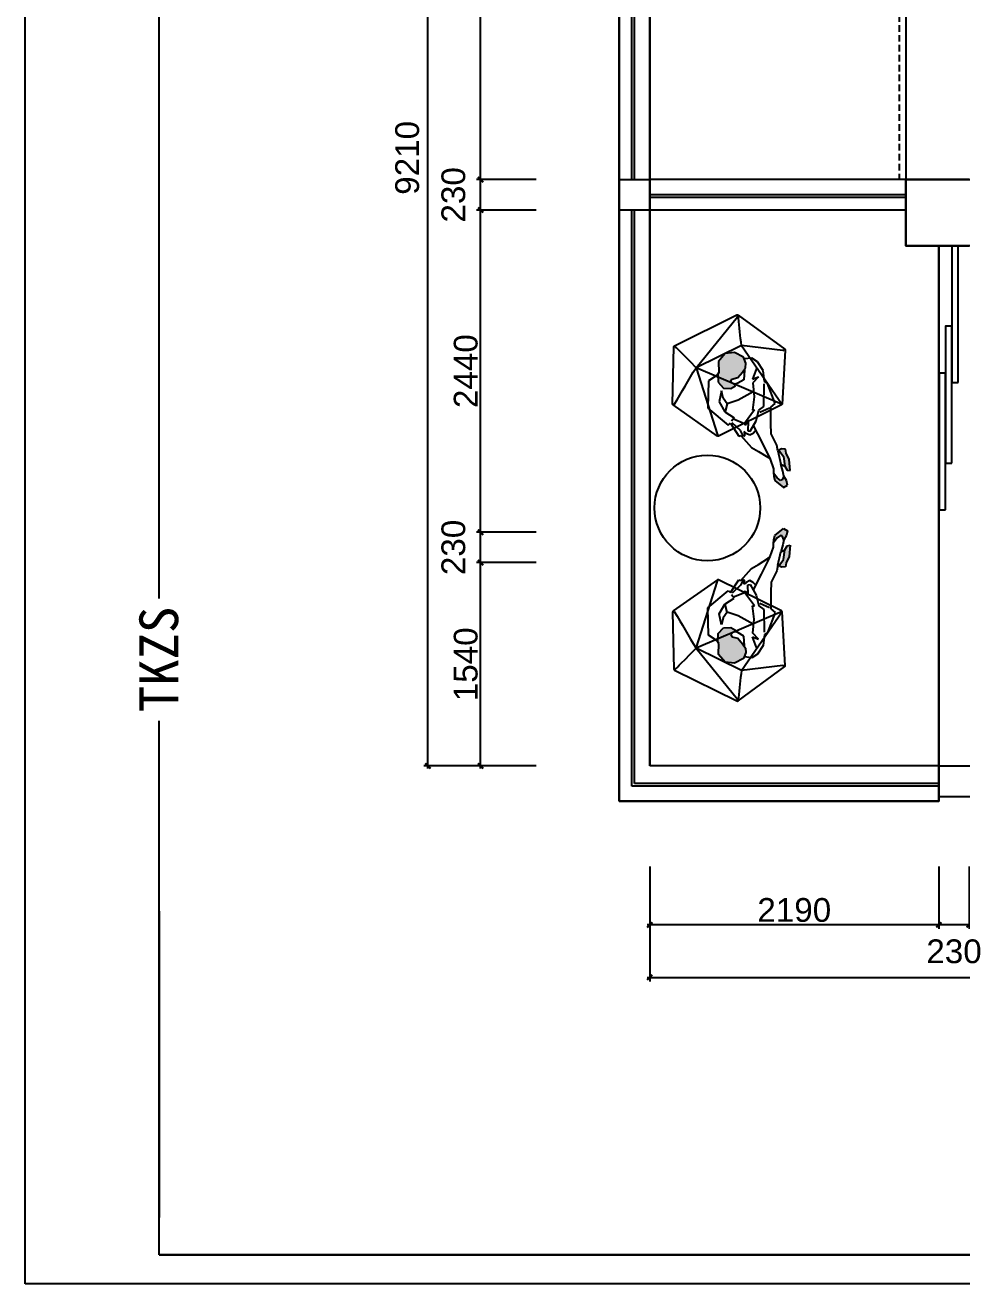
# Model space of a CAD drawing. Header units: millimetres. Extents: x 2919 to 27402, y 1359 to 40342.
# Drawn here: x 2919 to 10012, y 1359 to 10890 of the extents above; entities that cross this region are included whole.
import ezdxf
from ezdxf.enums import TextEntityAlignment as Align

# ---------------------------------------------------------------- set-up
doc = ezdxf.new("R2010")
doc.units = ezdxf.units.MM
doc.linetypes.add('DASHED', pattern=[0.75, 0.5, -0.25])
for name, color, linetype in [('DIM', 1, 'Continuous'), ('FF-FURN', 51, 'Continuous'), ('FF-FURN01', 2, 'Continuous'), ('FF-FURN02', 30, 'Continuous'), ('FF-平面人物', 8, 'Continuous'), ('W-文字', 30, 'Continuous')]:
    doc.layers.add(name, color=color, linetype=linetype)
doc.layers.add('填充', color=250, linetype='Continuous', lineweight=30)
doc.styles.get("Standard").update_dxf_attribs({"font": 'arial.ttf'})
doc.styles.add('公众号：设计行', font='simhei.ttf')
doc.styles.add('家具内标注', font='simhei.ttf', dxfattribs={"height": 140})
doc.styles.add('黑体', font='simhei.ttf', dxfattribs={"width": 0.8})
doc.dimstyles.new('爱', dxfattribs={"dimtxt": 180, "dimasz": 40, "dimexe": 30, "dimexo": 30, "dimgap": 20, "dimtad": 1, "dimdec": 0, "dimdsep": 46, "dimtxsty": 'Standard', "dimblk": 'ARCHTICK', "dimcen": 2.5, "dimdle": 20, "dimclrd": 3, "dimclre": 3, "dimclrt": 3, "dimadec": 0, "dimazin": 0, "dimtfac": 1, "dimtdec": 0, "dimtmove": 2, "dimatfit": 3, "dimldrblk": 'OPEN90', "dimfxl": 0, "dimarcsym": 0})

# ---------------------------------------------------------------- blocks, each defined once
blk = doc.blocks.new('*U23')
at = {"style": '公众号：设计行'}
for tag, height, p in [('公众号/视频号/抖音/小红书【设计行】', 150, (51239.9, 11840.5)), ('设计行原创', 80, (51239.4, 11686.5))]:
    blk.add_attdef(tag, text='', height=height, dxfattribs=at).set_placement(p, align=Align.CENTER)
blk = doc.blocks.new('sghdjgh')
for p, values in [((44129.4, -51872.4), {'设计行原创': 'MASTER BEDROOM', '公众号/视频号/抖音/小红书【设计行】': '主卧'}), ((50354.9, -53204.6), {'设计行原创': 'BALCONY', '公众号/视频号/抖音/小红书【设计行】': '阳台'}), ((44772.7, -56649.4), {'设计行原创': 'CLOAKROOM', '公众号/视频号/抖音/小红书【设计行】': '衣帽间'}), ((47318.7, -57094.7), {'设计行原创': 'MASTER BATHROOM', '公众号/视频号/抖音/小红书【设计行】': '主卫'})]:
    blk.add_blockref('*U23', p).add_auto_attribs(values)
at = {"layer": 'W-文字', "color": 30, "attachment_point": 5, "style": '家具内标注'}
for s, insert, char_height in [('\\A1;{\\H0.85714x;书桌}', (92165, -39999.6), 140), ('\\A1;化妆台', (94895.4, -43280.9), 120)]:
    blk.add_mtext(s, dxfattribs=dict(at, insert=insert, char_height=char_height))
blk = doc.blocks.new('4a78gf4t8h7y4u874i78478o478op[pp[[p[[')
at = {"layer": 'DIM', "color": 152, "linetype": 'ByBlock'}
for p, q in [((0, -201.46), (0, 0)), ((17.39, -201.46), (17.39, -2.51)), ((0, -290.47), (0, -201.46)), ((17.39, -286.68), (17.39, -217.33)), ((17.39, -286.68), (96.27, -286.68)), ((96.27, -286.68), (17.39, -286.68)), ((96.27, -286.68), (366.93, -286.68)), ((417.37, -286.68), (96.27, -286.68)), ((420, -290.47), (0, -290.47))]:
    blk.add_line(p, q, dxfattribs=at)
at = {"layer": 'DIM', "color": 152}
blk.add_line((17.39, -242.04), (17.39, -281.86), dxfattribs=at)
at = {"layer": 'DIM', "color": 152, "lineweight": -3, "style": '黑体'}
blk.add_text('TKZS', height=5.04, rotation=90, dxfattribs=at).set_placement((19.88, -216.21))
blk = doc.blocks.new('YLD.Studio-模块0111')
at = {"layer": 'FF-FURN01', "color": 51}
for points in [[(-470, 372.7), (-269.9, 756.6)], [(-262.7, 760.9), (265, 760.9)], [(272.1, 756.6), (474.4, 367.1)], [(-273.3, 4.3), (-469.9, 364)], [(474.2, 358.5), (273.4, 4.3)], [(266, 0), (-266, 0)]]:
    blk.add_lwpolyline(points, dxfattribs=at)
at = {"layer": 'FF-FURN01'}
for points in [[(-269.9, 756.6), (-268.7, 758.9), (-265.4, 760.9), (-262.7, 760.9)], [(265, 760.9), (267.7, 760.9), (270.9, 758.9), (272.1, 756.6)], [(-469.9, 364), (-471.2, 366.4), (-471.2, 370.2), (-470, 372.7)], [(474.4, 367.1), (475.7, 364.7), (475.6, 360.8), (474.2, 358.5)], [(-266, 0), (-268.7, 0), (-272, 1.9), (-273.3, 4.3)], [(273.4, 4.3), (272.1, 1.9), (268.8, 0), (266, 0)]]:
    blk.add_open_spline(points, degree=3, dxfattribs=at)
at = {"layer": 'FF-FURN02', "color": 8}
for p, q in [((-189.6, 539.8), (261.6, 746)), ((-189.6, 539.8), (-269.8, 12.2)), ((271.4, 2.4), (-189.6, 539.8)), ((193.3, 538.8), (-189.6, 539.8)), ((457.3, 366.6), (193.3, 538.8)), ((193.3, 538.8), (271.4, 2.4))]:
    blk.add_line(p, q, dxfattribs=at)
for centre, radius, start, end in [((-175655.6, 64316.3), 187057.3, 340.06511, 340.129238), ((-34414.5, 52895.1), 62549.4, 302.877477, 303.172842)]:
    blk.add_arc(centre, radius, start, end, dxfattribs=at)
for points in [[(-268.1, 758.2), (-268.1, 758.2), (-263.2, 753.7), (-259.9, 747.7)], [(-259.9, 747.7), (-252.8, 734.6), (-253, 735.4), (-189.6, 539.8)], [(261.6, 746), (261.6, 746), (270.7, 754.6), (270.7, 757.9)], [(267.9, 751.9), (267.9, 751.9), (265.7, 739), (264.6, 735.6)], [(-470.7, 367.7), (-470.7, 367.7), (-465, 361.6), (-459.9, 364.1)], [(457.3, 366.6), (457.3, 366.6), (465.7, 361.4), (472.5, 370)], [(-269.8, 12.2), (-269.8, 12.2), (-272.3, 7.4), (-266.7, 0.1)]]:
    blk.add_open_spline(points, degree=3, dxfattribs=at)
blk = doc.blocks.new('YLD.Studio-模块0251')
at = {"layer": 'FF-平面人物'}
h = blk.add_hatch(color=7, dxfattribs=at)
h.dxf.hatch_style = 1
h.paths.add_polyline_path([(-52.8, 69.6), (-120.6, 85.1), (-190, 46), (-215.3, -33.9), (-225.4, -42), (-244.5, -101.4), (-218.6, -156.7), (-167.3, -177.1), (-128.8, -170), (-150.9, -127.1), (-136.9, -113.8), (-90.6, -117.7), (-44.8, -90.3), (-11.3, -66.6), (1.8, -35.5), (0, 0), (0.4, 13.6)])
h = blk.add_hatch(color=250, dxfattribs=at)
h.dxf.hatch_style = 1
h.paths.add_polyline_path([(72, -830.5), (65.2, -778.4), (70.6, -748.5), (43.1, -735.5), (21.6, -738.9), (38.8, -795.5), (24.8, -868.7), (30.5, -901.8), (51.1, -913.6)])
h.paths.add_polyline_path([(-3.9, -1011.4), (-0.2, -975.4), (-8.7, -936.2), (-28.5, -960.3), (-42.1, -959.9), (-59.2, -933.5), (-73.7, -890.4), (-80.4, -911.8), (-82.7, -945.2), (-38.2, -1017.3)])
at = {"layer": 'FF-平面人物', "color": 8}
for p, q in [((-190, 46), (-215.3, -33.9)), ((-120.6, 85.1), (-190, 46)), ((-52.8, 69.6), (-120.6, 85.1)), ((0.4, 13.6), (-52.8, 69.6)), ((0, 0), (0.4, 13.6)), ((58.4, -13.8), (0, 0)), ((1.8, -35.5), (0, 0)), ((-309.1, -66.9), (-381.2, -260.2)), ((-233.5, -48.4), (-309.1, -66.9)), ((-225.4, -42), (-244.5, -101.4)), ((-215.3, -33.9), (-233.5, -48.4)), ((-90.6, -117.7), (-44.8, -90.3)), ((-25.4, -79.9), (-54.5, -147.4)), ((-44.8, -90.3), (-11.3, -66.6)), ((-11.3, -66.6), (1.8, -35.5)), ((88.7, -54.2), (58.4, -13.8)), ((107.2, -129.8), (88.7, -54.2)), ((-240.9, -172.5), (-286.6, -245)), ((-246.5, -228.3), (-240.9, -172.5)), ((-244.5, -101.4), (-218.6, -156.7)), ((-218.6, -156.7), (-167.3, -177.1)), ((-167.3, -177.1), (-128.8, -170)), ((-150.9, -127.1), (-136.9, -113.8)), ((-128.8, -170), (-150.9, -127.1)), ((-136.9, -113.8), (-90.6, -117.7)), ((-105.3, -158.3), (-132.6, -157.6)), ((-54.5, -147.4), (-105.3, -158.3)), ((58.5, -162.6), (4.4, -192.6)), ((65.6, -99.5), (9.3, -164.1)), ((9.3, -164.1), (58.5, -162.6)), ((91.3, -211.3), (107.2, -129.8)), ((-381.2, -260.2), (-279.3, -432.2)), ((-286.6, -245), (-269.7, -330.1)), ((-231.4, -277.8), (-265.6, -328.8)), ((-231.4, -277.8), (-246.5, -228.3)), ((-145.4, -278.7), (-231.4, -277.8)), ((-16.5, -257.6), (-145.4, -278.7)), ((4.4, -192.6), (-22.9, -295.6)), ((23.7, -389.7), (82.7, -227.4)), ((107.1, -233.5), (91.3, -211.3)), ((111, -394.7), (107.1, -233.5)), ((-269.7, -330.1), (-218.2, -395.6)), ((-22.9, -295.6), (-67.7, -385.9)), ((-279.3, -432.2), (-258.6, -425.9)), ((-258.6, -425.9), (-228.9, -538.6)), ((-203.4, -503.8), (-245, -426.3)), ((-218.2, -395.6), (-244.6, -412.6)), ((-225.2, -402.2), (-157.2, -462.7)), ((-157.5, -476.4), (-127, -458)), ((-157.2, -462.7), (-157.5, -476.4)), ((-52.8, -390.4), (-157.2, -462.7)), ((-127, -458), (-152, -524.3)), ((-135.8, -532.9), (-68.6, -471.9)), ((-68.6, -471.9), (-21.7, -403.5)), ((-67.7, -385.9), (-52.8, -390.4)), ((-21.7, -403.5), (23.7, -389.7)), ((58.5, -415.2), (-20.8, -421.3)), ((29.6, -527.7), (70.9, -411.4)), ((70.9, -411.4), (111, -394.7)), ((-228.9, -538.6), (-215.2, -539)), ((-215.2, -539), (-167.7, -650.8)), ((-197.8, -551.7), (-203.4, -503.8)), ((-189.5, -549.2), (-197.8, -551.7)), ((-180.6, -519.4), (-189.5, -549.2)), ((-170.1, -538.8), (-180.6, -519.4)), ((-150.2, -559.8), (-170.1, -538.8)), ((-152, -524.3), (-135.8, -532.9)), ((-120, -555.2), (-150.2, -559.8)), ((-100.6, -544.7), (-120, -555.2)), ((-99.5, -503.8), (-82.5, -633.9)), ((7.1, -602.2), (29.6, -527.7)), ((-167.7, -650.8), (-126.6, -696.9)), ((-82.5, -633.9), (-63.7, -781.6)), ((18.2, -698), (7.1, -602.2)), ((-126.6, -696.9), (-75.1, -762.5)), ((-75.1, -762.5), (-64.7, -781.8)), ((12.9, -740.2), (-0.7, -843.6)), ((12.9, -740.2), (18.2, -698)), ((43.1, -735.5), (12.9, -740.2)), ((21.6, -738.9), (38.8, -795.5)), ((70.6, -748.5), (43.1, -735.5)), ((65.2, -778.4), (70.6, -748.5)), ((-64.7, -781.8), (-64, -858.3)), ((-2.2, -898.2), (-0.7, -843.6)), ((-0.7, -843.6), (24.6, -867.5)), ((38.8, -795.5), (25, -867.8)), ((51.1, -913.6), (72, -830.5)), ((72, -830.5), (65.2, -778.4)), ((-80.4, -911.8), (-82.7, -945.2)), ((-82.7, -945.2), (-38.2, -1017.3)), ((-73, -888.1), (-80.4, -911.8)), ((-59.2, -933.5), (-73.7, -890.4)), ((-64, -858.3), (-73, -888.1)), ((-42.1, -959.9), (-59.2, -933.5)), ((-8.7, -936.2), (-28.5, -960.3)), ((-8.7, -936.2), (-2.2, -898.2)), ((-0.2, -975.4), (-8.7, -936.2)), ((24.6, -867.5), (30.5, -901.8)), ((30.5, -901.8), (51.1, -913.6)), ((-28.5, -960.3), (-42.1, -959.9)), ((-38.2, -1017.3), (-3.9, -1011.4)), ((-3.9, -1011.4), (-0.2, -975.4))]:
    blk.add_line(p, q, dxfattribs=at)
blk = doc.blocks.new('shdhj')
at = {"color": 55, "linetype": 'DASHED', "ltscale": 100}
blk.add_line((76612.5, -75692.7), (76612.5, -80462.7), dxfattribs=at)
at = {"color": 1}
for points in [[(77058.6, -81997.7), (77058.6, -80962.7), (77011.7, -80962.7), (77011.7, -81997.7)], [(77011.7, -82608.4), (77011.7, -81573.4), (76963.6, -81573.4), (76963.6, -82608.4)], [(76963.6, -82963.2), (76963.6, -81928.2), (76915.5, -81928.2), (76915.5, -82963.2)]]:
    blk.add_lwpolyline(points, close=True, dxfattribs=at)
at = {"layer": 'FF-FURN'}
blk.add_line((76662.5, -75692.7), (76662.5, -80462.7), dxfattribs=at)
blk.add_lwpolyline([(79422.5, -80962.7), (76662.5, -80962.7), (76662.5, -80462.7), (79422.5, -80462.7)], close=True, dxfattribs=at)
blk.add_circle((75159.5, -82948.7), 400, dxfattribs=at)
at = {"color": 51, "rotation": 26.2929912206665}
blk.add_blockref('YLD.Studio-模块0111', (75482.7, -82286.8), dxfattribs=at)
at = {"color": 51, "xscale": -1, "rotation": 153.7070087793335}
blk.add_blockref('YLD.Studio-模块0111', (75482.7, -83610.7), dxfattribs=at)
at = {"layer": 'FF-平面人物', "rotation": 19.2469816796281}
blk.add_blockref('YLD.Studio-模块0251', (75437.4, -81820.6), dxfattribs=at)
at = {"layer": 'FF-平面人物', "xscale": -1, "rotation": 160.7530183203719}
blk.add_blockref('YLD.Studio-模块0251', (75437.4, -84076.9), dxfattribs=at)
blk = doc.blocks.new('_ArchTick')
at = {"color": 0, "linetype": 'ByBlock', "const_width": 0.4}
blk.add_lwpolyline([(-0.5, -0.5), (0.5, 0.5)], dxfattribs=at)
blk = doc.blocks.new('*D38')
at = {"color": 3, "lineweight": -2, "ltscale": 100, "transparency": 16777216}
for p, q in [((93811, -85662.7), (93811, -86135.8)), ((94041, -85662.7), (94041, -86135.8)), ((94061, -86105.8), (93791, -86105.8))]:
    blk.add_line(p, q, dxfattribs=at)
at = {"layer": 'Defpoints', "color": 0, "ltscale": 100, "transparency": 16777216}
for p in [(93811, -85632.7), (94041, -85632.7), (93811, -86105.8)]:
    blk.add_point(p, dxfattribs=at)
at = {"color": 3, "lineweight": -2, "ltscale": 100, "transparency": 16777216, "xscale": 40, "yscale": 40, "zscale": 40, "rotation": 180}
blk.add_blockref('_ArchTick', (93811, -86105.8), dxfattribs=at)
at = {"color": 3, "lineweight": -2, "ltscale": 100, "transparency": 16777216, "xscale": 40, "yscale": 40, "zscale": 40}
blk.add_blockref('_ArchTick', (94041, -86105.8), dxfattribs=at)
at = {"color": 3, "ltscale": 100, "transparency": 16777216, "insert": (93926, -86307), "char_height": 180, "attachment_point": 5}
blk.add_mtext('230', dxfattribs=at)
blk = doc.blocks.new('_Open90')
at = {"color": 0, "linetype": 'ByBlock', "lineweight": -2}
for p, q in [((0, 0), (-1, 0)), ((-0.5, 0.5), (0, 0)), ((0, 0), (-0.5, -0.5))]:
    blk.add_line(p, q, dxfattribs=at)
blk = doc.blocks.new('*D39')
at = {"color": 3, "lineweight": -2, "ltscale": 100, "transparency": 16777216}
for p, q in [((91621, -85662.7), (91621, -86135.8)), ((93811, -85662.7), (93811, -86135.8)), ((93831, -86105.8), (91601, -86105.8))]:
    blk.add_line(p, q, dxfattribs=at)
at = {"layer": 'Defpoints', "color": 0, "ltscale": 100, "transparency": 16777216}
for p in [(91621, -85632.7), (93811, -85632.7), (91621, -86105.8)]:
    blk.add_point(p, dxfattribs=at)
at = {"color": 3, "lineweight": -2, "ltscale": 100, "transparency": 16777216, "xscale": 40, "yscale": 40, "zscale": 40, "rotation": 180}
blk.add_blockref('_ArchTick', (91621, -86105.8), dxfattribs=at)
at = {"color": 3, "lineweight": -2, "ltscale": 100, "transparency": 16777216, "xscale": 40, "yscale": 40, "zscale": 40}
blk.add_blockref('_ArchTick', (93811, -86105.8), dxfattribs=at)
at = {"color": 3, "ltscale": 100, "transparency": 16777216, "insert": (92716, -85993.9), "char_height": 180, "attachment_point": 5}
blk.add_mtext('2190', dxfattribs=at)
blk = doc.blocks.new('*D40')
at = {"color": 3, "lineweight": -2, "ltscale": 100, "transparency": 16777216}
for p, q in [((91621, -85662.7), (91621, -86533.5)), ((104891, -85662.7), (104891, -86533.5)), ((91601, -86503.5), (104911, -86503.5))]:
    blk.add_line(p, q, dxfattribs=at)
at = {"layer": 'Defpoints', "color": 0, "ltscale": 100, "transparency": 16777216}
for p in [(91621, -85632.7), (104891, -85632.7), (104891, -86503.5)]:
    blk.add_point(p, dxfattribs=at)
at = {"color": 3, "lineweight": -2, "ltscale": 100, "transparency": 16777216, "xscale": 40, "yscale": 40, "zscale": 40, "rotation": 180}
blk.add_blockref('_ArchTick', (91621, -86503.5), dxfattribs=at)
at = {"color": 3, "lineweight": -2, "ltscale": 100, "transparency": 16777216, "xscale": 40, "yscale": 40, "zscale": 40}
blk.add_blockref('_ArchTick', (104891, -86503.5), dxfattribs=at)
at = {"color": 3, "ltscale": 100, "transparency": 16777216, "insert": (98256, -86645.8), "char_height": 180, "attachment_point": 5}
blk.add_mtext('13270', dxfattribs=at)
blk = doc.blocks.new('*D47')
at = {"color": 3, "lineweight": -2, "ltscale": 100, "transparency": 16777216}
for p, q in [((90761, -83362.7), (90310.5, -83362.7)), ((90340.5, -84922.7), (90340.5, -83342.7)), ((90761, -84902.7), (90310.5, -84902.7))]:
    blk.add_line(p, q, dxfattribs=at)
at = {"layer": 'Defpoints', "color": 0, "ltscale": 100, "transparency": 16777216}
for p in [(90340.5, -83362.7), (90791, -83362.7), (90791, -84902.7)]:
    blk.add_point(p, dxfattribs=at)
at = {"color": 3, "lineweight": -2, "ltscale": 100, "transparency": 16777216, "xscale": 40, "yscale": 40, "zscale": 40}
for p, rotation in [((90340.5, -83362.7), 90), ((90340.5, -84902.7), 270)]:
    blk.add_blockref('_ArchTick', p, dxfattribs=dict(at, rotation=rotation))
at = {"color": 3, "ltscale": 100, "transparency": 16777216, "insert": (90228.6, -84132.7), "char_height": 180, "attachment_point": 5, "rotation": 90}
blk.add_mtext('1540', dxfattribs=at)
blk = doc.blocks.new('*D48')
at = {"color": 3, "lineweight": -2, "ltscale": 100, "transparency": 16777216}
for p, q in [((90761, -83132.7), (90310.5, -83132.7)), ((90340.5, -83382.7), (90340.5, -83112.7)), ((90761, -83362.7), (90310.5, -83362.7))]:
    blk.add_line(p, q, dxfattribs=at)
at = {"layer": 'Defpoints', "color": 0, "ltscale": 100, "transparency": 16777216}
for p in [(90340.5, -83132.7), (90791, -83132.7), (90791, -83362.7)]:
    blk.add_point(p, dxfattribs=at)
at = {"color": 3, "lineweight": -2, "ltscale": 100, "transparency": 16777216, "xscale": 40, "yscale": 40, "zscale": 40}
for p, rotation in [((90340.5, -83132.7), 90), ((90340.5, -83362.7), 270)]:
    blk.add_blockref('_ArchTick', p, dxfattribs=dict(at, rotation=rotation))
at = {"color": 3, "ltscale": 100, "transparency": 16777216, "insert": (90135, -83247.7), "char_height": 180, "attachment_point": 5, "rotation": 90}
blk.add_mtext('230', dxfattribs=at)
blk = doc.blocks.new('*D49')
at = {"color": 3, "lineweight": -2, "ltscale": 100, "transparency": 16777216}
for p, q in [((90761, -80692.7), (90310.5, -80692.7)), ((90340.5, -83152.7), (90340.5, -80672.7)), ((90761, -83132.7), (90310.5, -83132.7))]:
    blk.add_line(p, q, dxfattribs=at)
at = {"layer": 'Defpoints', "color": 0, "ltscale": 100, "transparency": 16777216}
for p in [(90340.5, -80692.7), (90791, -80692.7), (90791, -83132.7)]:
    blk.add_point(p, dxfattribs=at)
at = {"color": 3, "lineweight": -2, "ltscale": 100, "transparency": 16777216, "xscale": 40, "yscale": 40, "zscale": 40}
for p, rotation in [((90340.5, -80692.7), 90), ((90340.5, -83132.7), 270)]:
    blk.add_blockref('_ArchTick', p, dxfattribs=dict(at, rotation=rotation))
at = {"color": 3, "ltscale": 100, "transparency": 16777216, "insert": (90228.6, -81912.7), "char_height": 180, "attachment_point": 5, "rotation": 90}
blk.add_mtext('2440', dxfattribs=at)
blk = doc.blocks.new('*D50')
at = {"color": 3, "lineweight": -2, "ltscale": 100, "transparency": 16777216}
for p, q in [((90761, -80462.7), (90310.5, -80462.7)), ((90340.5, -80712.7), (90340.5, -80442.7)), ((90761, -80692.7), (90310.5, -80692.7))]:
    blk.add_line(p, q, dxfattribs=at)
at = {"layer": 'Defpoints', "color": 0, "ltscale": 100, "transparency": 16777216}
for p in [(90340.5, -80462.7), (90791, -80462.7), (90791, -80692.7)]:
    blk.add_point(p, dxfattribs=at)
at = {"color": 3, "lineweight": -2, "ltscale": 100, "transparency": 16777216, "xscale": 40, "yscale": 40, "zscale": 40}
for p, rotation in [((90340.5, -80462.7), 90), ((90340.5, -80692.7), 270)]:
    blk.add_blockref('_ArchTick', p, dxfattribs=dict(at, rotation=rotation))
at = {"color": 3, "ltscale": 100, "transparency": 16777216, "insert": (90135, -80577.7), "char_height": 180, "attachment_point": 5, "rotation": 90}
blk.add_mtext('230', dxfattribs=at)
blk = doc.blocks.new('*D51')
at = {"color": 3, "lineweight": -2, "ltscale": 100, "transparency": 16777216}
for p, q in [((90340.5, -80482.7), (90340.5, -75672.7)), ((90761, -75692.7), (90310.5, -75692.7)), ((90761, -80462.7), (90310.5, -80462.7))]:
    blk.add_line(p, q, dxfattribs=at)
at = {"layer": 'Defpoints', "color": 0, "ltscale": 100, "transparency": 16777216}
for p in [(90340.5, -75692.7), (90791, -75692.7), (90791, -80462.7)]:
    blk.add_point(p, dxfattribs=at)
at = {"color": 3, "lineweight": -2, "ltscale": 100, "transparency": 16777216, "xscale": 40, "yscale": 40, "zscale": 40}
for p, rotation in [((90340.5, -75692.7), 90), ((90340.5, -80462.7), 270)]:
    blk.add_blockref('_ArchTick', p, dxfattribs=dict(at, rotation=rotation))
at = {"color": 3, "ltscale": 100, "transparency": 16777216, "insert": (90228.6, -78077.7), "char_height": 180, "attachment_point": 5, "rotation": 90}
blk.add_mtext('4770', dxfattribs=at)
blk = doc.blocks.new('*D52')
at = {"color": 3, "lineweight": -2, "ltscale": 100, "transparency": 16777216}
for p, q in [((89941.7, -84922.7), (89941.7, -75672.7)), ((90761, -75692.7), (89911.7, -75692.7)), ((90761, -84902.7), (89911.7, -84902.7))]:
    blk.add_line(p, q, dxfattribs=at)
at = {"layer": 'Defpoints', "color": 0, "ltscale": 100, "transparency": 16777216}
for p in [(89941.7, -75692.7), (90791, -75692.7), (90791, -84902.7)]:
    blk.add_point(p, dxfattribs=at)
at = {"color": 3, "lineweight": -2, "ltscale": 100, "transparency": 16777216, "xscale": 40, "yscale": 40, "zscale": 40}
for p, rotation in [((89941.7, -75692.7), 90), ((89941.7, -84902.7), 270)]:
    blk.add_blockref('_ArchTick', p, dxfattribs=dict(at, rotation=rotation))
at = {"color": 3, "ltscale": 100, "transparency": 16777216, "insert": (89785.4, -80297.7), "char_height": 180, "attachment_point": 5, "rotation": 90}
blk.add_mtext('9210', dxfattribs=at)
blk = doc.blocks.new('sfghdj')
at = {"color": 1}
for p, q in [((91486.7, -80462.7), (91486.7, -75692.7)), ((91506.7, -80462.7), (91506.7, -75692.7)), ((93561, -80577.7), (91621, -80577.7)), ((93561, -80597.7), (91621, -80597.7)), ((91486.7, -85055.7), (91486.7, -80692.7)), ((91506.7, -85035.7), (91506.7, -80692.7)), ((93811, -84902.7), (91621, -84902.7))]:
    blk.add_line(p, q, dxfattribs=at)
at = {"ltscale": 100}
for p, q in [((93561, -80462.7), (91621, -80462.7)), ((93561, -80462.7), (93561, -80462.7)), ((93561, -80462.7), (93561, -80692.7)), ((94041, -80462.7), (93561, -80462.7)), ((93561, -80692.7), (91621, -80692.7)), ((93561, -80692.7), (93561, -80962.7)), ((93561, -80962.7), (94041, -80962.7)), ((93811, -84902.7), (96091, -84902.7)), ((93811, -84902.7), (93811, -85132.7)), ((93811, -85132.7), (99861, -85132.7))]:
    blk.add_line(p, q, dxfattribs=at)
at = {"color": 6}
for p, q in [((93811, -85055.7), (91486.7, -85055.7)), ((93811, -85035.7), (91506.7, -85035.7))]:
    blk.add_line(p, q, dxfattribs=at)
at = {"ltscale": 100}
blk.add_lwpolyline([(91391, -80462.7), (91621, -80462.7), (91621, -80692.7), (91391, -80692.7)], close=True, dxfattribs=at)
at = {"layer": 'FF-FURN'}
blk.add_line((93811, -84902.7), (93811, -84302.7), dxfattribs=at)
at = {"layer": '填充', "ltscale": 100}
for p, q in [((91391, -75692.7), (91391, -80692.7)), ((91621, -75692.7), (91621, -84902.7)), ((93811, -80962.7), (93811, -84902.7))]:
    blk.add_line(p, q, dxfattribs=at)
blk.add_lwpolyline([(93811, -84902.7), (93811, -85168.7), (91391, -85168.7), (91391, -80692.7)], dxfattribs=at)
at = {"color": 3, "ltscale": 100}
for base, p1, p2, angle, picture, middle in [((89941.7, -75692.7), (90791, -84902.7), (90791, -75692.7), 90, '*D52', (89785.4, -80297.7)), ((90340.5, -80462.7), (90791, -80692.7), (90791, -80462.7), 270, '*D50', (90135, -80577.7)), ((90340.5, -83132.7), (90791, -83362.7), (90791, -83132.7), 270, '*D48', (90135, -83247.7)), ((104891, -86503.5), (91621, -85632.7), (104891, -85632.7), 180, '*D40', (98256, -86645.8)), ((93811, -86105.8), (94041, -85632.7), (93811, -85632.7), 180, '*D38', (93926, -86307))]:
    dim = blk.add_linear_dim(base=base, p1=p1, p2=p2, angle=angle, dimstyle='爱', dxfattribs=at)
    dim.commit()
    dim.dimension.update_dxf_attribs({"geometry": picture, "text_midpoint": middle, "dimtype": 128})
for base, p1, p2, angle, picture, middle in [((90340.5, -75692.7), (90791, -80462.7), (90791, -75692.7), 270, '*D51', (90228.6, -78077.7)), ((90340.5, -80692.7), (90791, -83132.7), (90791, -80692.7), 270, '*D49', (90228.6, -81912.7)), ((90340.5, -83362.7), (90791, -84902.7), (90791, -83362.7), 270, '*D47', (90228.6, -84132.7)), ((91621, -86105.8), (93811, -85632.7), (91621, -85632.7), 180, '*D39', (92716, -85993.9))]:
    dim = blk.add_linear_dim(base=base, p1=p1, p2=p2, angle=angle, dimstyle='爱', dxfattribs=at)
    dim.commit()
    dim.dimension.update_dxf_attribs({"geometry": picture, "text_midpoint": middle})

msp = doc.modelspace()

# ---------------------------------------------------------------- block references
at = {"color": 6}
msp.add_blockref('sghdjgh', (-83587.8, 52783), dxfattribs=at)
at = {"layer": 'DIM', "xscale": 58.29279913964817, "yscale": 58.29279913964817, "zscale": 58.29279913964817}
msp.add_blockref('4a78gf4t8h7y4u874i78478o478op[pp[[p[[', (2918.9, 18290.9), dxfattribs=at)

# ---------------------------------------------------------------- next in the draw order: block references
at = {"color": 6}
msp.add_blockref('shdhj', (-67074.1, 90182.8), dxfattribs=at)

# ---------------------------------------------------------------- next in the draw order: block references
msp.add_blockref('sfghdj', (-83972.5, 90182.8), dxfattribs=at)

doc.saveas('drawing.dxf')
